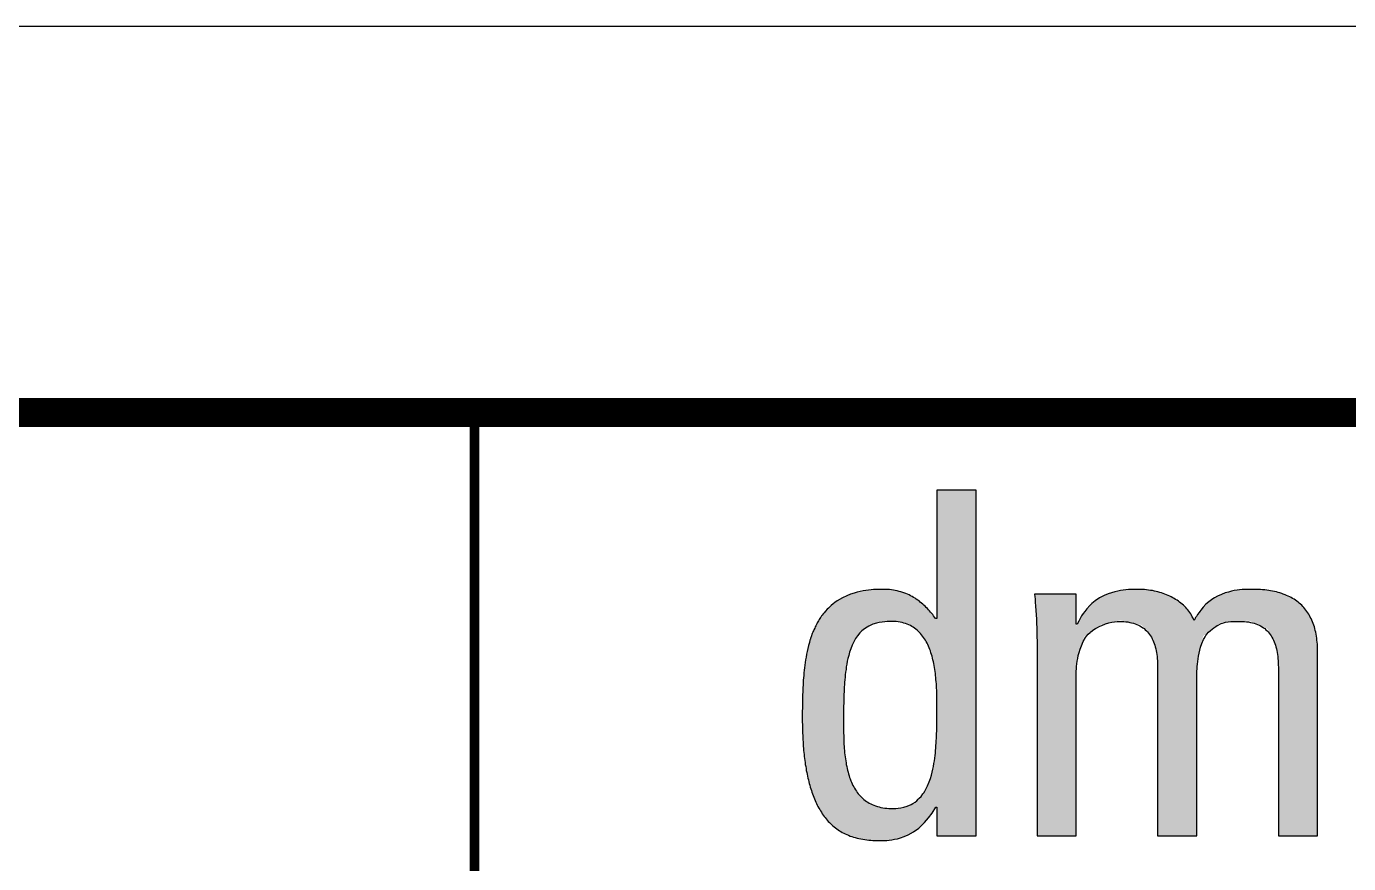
# Model space of a CAD drawing. Header units: millimetres. Extents: x 2538 to 3379, y -887 to -293.
# Drawn here: x 3265.5 to 3334, y -336.1 to -292.7 of the extents above; entities that cross this region are included whole.
import ezdxf

# ---------------------------------------------------------------- set-up
doc = ezdxf.new("R2010")
doc.units = ezdxf.units.MM
doc.header["$LTSCALE"] = 40
doc.header["$MEASUREMENT"] = 0
doc.layers.get('0').update_dxf_attribs({"linetype": 'CONTINUOUS'})
doc.layers.add('001dmp-FORM', color=7, linetype='CONTINUOUS')

# ---------------------------------------------------------------- blocks, each defined once
blk = doc.blocks.new('FORM_ELEC_SUKWOO$0$')
at = {"layer": '001dmp-FORM'}
h = blk.add_hatch(color=30, dxfattribs=at)
h.paths.add_polyline_path([(149414, 109608), (149023, 109608), (149023, 108330), (149010, 108330), (149009, 108330), (149000, 108343), (148990, 108356), (148981, 108369), (148971, 108381), (148960, 108394), (148950, 108406), (148939, 108418), (148928, 108430), (148917, 108441), (148906, 108453), (148894, 108464), (148882, 108474), (148870, 108485), (148858, 108495), (148845, 108505), (148832, 108514), (148818, 108524), (148805, 108533), (148791, 108541), (148776, 108549), (148761, 108557), (148746, 108565), (148731, 108572), (148715, 108579), (148664, 108596), (148646, 108601), (148628, 108605), (148609, 108609), (148590, 108613), (148570, 108616), (148550, 108618), (148529, 108620), (148507, 108621), (148485, 108621), (148463, 108621), (148439, 108621), (148416, 108620), (148392, 108618), (148367, 108616), (148341, 108613), (148315, 108610), (148288, 108605), (148260, 108599), (148230, 108592), (148198, 108583), (148164, 108572), (148127, 108558), (148084, 108537), (148029, 108505), (148008, 108490), (147989, 108476), (147971, 108461), (147959, 108451), (147943, 108435), (147931, 108423), (147913, 108404), (147900, 108388), (147891, 108377), (147880, 108363), (147875, 108356), (147868, 108345), (147865, 108342), (147864, 108339), (147851, 108321), (147843, 108308), (147836, 108296), (147831, 108286), (147829, 108282), (147828, 108281), (147826, 108277), (147816, 108258), (147811, 108248), (147806, 108236), (147798, 108219), (147793, 108208), (147789, 108199), (147788, 108196), (147782, 108181), (147779, 108172), (147777, 108168), (147774, 108158), (147770, 108149), (147768, 108142), (147765, 108133), (147764, 108129), (147763, 108125), (147761, 108121), (147759, 108114), (147753, 108093), (147744, 108061), (147737, 108031), (147730, 108002), (147725, 107974), (147720, 107946), (147715, 107919), (147711, 107892), (147707, 107866), (147704, 107840), (147701, 107815), (147699, 107789), (147697, 107764), (147695, 107740), (147693, 107715), (147691, 107691), (147690, 107667), (147689, 107643), (147688, 107620), (147687, 107596), (147686, 107573), (147685, 107549), (147685, 107526), (147684, 107503), (147684, 107480), (147684, 107457), (147684, 107434), (147683, 107411), (147683, 107389), (147683, 107366), (147683, 107343), (147683, 107320), (147683, 107298), (147684, 107275), (147684, 107253), (147684, 107231), (147685, 107209), (147686, 107187), (147687, 107165), (147688, 107144), (147689, 107122), (147690, 107101), (147691, 107079), (147693, 107058), (147695, 107037), (147696, 107016), (147698, 106996), (147701, 106975), (147703, 106955), (147705, 106935), (147708, 106915), (147711, 106895), (147713, 106875), (147717, 106855), (147720, 106836), (147723, 106817), (147727, 106797), (147731, 106779), (147734, 106760), (147739, 106741), (147743, 106723), (147747, 106705), (147752, 106687), (147757, 106669), (147762, 106651), (147767, 106634), (147773, 106617), (147778, 106600), (147784, 106583), (147790, 106566), (147797, 106550), (147803, 106534), (147810, 106518), (147817, 106502), (147824, 106487), (147832, 106472), (147839, 106457), (147847, 106442), (147856, 106428), (147864, 106414), (147873, 106400), (147882, 106386), (147891, 106373), (147901, 106359), (147911, 106347), (147921, 106334), (147931, 106322), (147942, 106310), (147953, 106298), (147964, 106287), (147976, 106276), (147988, 106265), (148000, 106255), (148013, 106245), (148026, 106235), (148039, 106226), (148053, 106217), (148067, 106208), (148081, 106200), (148096, 106192), (148111, 106185), (148127, 106178), (148143, 106171), (148159, 106164), (148176, 106158), (148193, 106153), (148210, 106148), (148228, 106143), (148247, 106139), (148265, 106135), (148284, 106131), (148304, 106128), (148324, 106126), (148344, 106123), (148365, 106121), (148386, 106120), (148408, 106119), (148430, 106118), (148452, 106118), (148475, 106118), (148498, 106119), (148523, 106120), (148548, 106123), (148574, 106126), (148601, 106131), (148630, 106137), (148662, 106146), (148697, 106158), (148737, 106176), (148789, 106205), (148842, 106243), (148900, 106298), (148941, 106346), (148975, 106391), (149014, 106452), (149023, 106452), (149023, 106166), (149414, 106166)])
h.paths.add_polyline_path([(149019, 107659), (149020, 107637), (149021, 107616), (149022, 107594), (149022, 107572), (149023, 107549), (149023, 107527), (149023, 107505), (149023, 107482), (149023, 107459), (149023, 107437), (149023, 107414), (149023, 107391), (149023, 107369), (149023, 107346), (149023, 107323), (149023, 107300), (149022, 107277), (149022, 107254), (149021, 107231), (149021, 107208), (149020, 107184), (149019, 107161), (149018, 107137), (149017, 107113), (149016, 107089), (149014, 107065), (149012, 107040), (149010, 107016), (149008, 106990), (149005, 106965), (149002, 106939), (148998, 106913), (148994, 106886), (148989, 106858), (148983, 106830), (148976, 106801), (148968, 106770), (148959, 106738), (148947, 106703), (148930, 106664), (148906, 106616), (148895, 106599), (148884, 106583), (148865, 106558), (148848, 106540), (148838, 106530), (148822, 106516), (148805, 106502), (148783, 106488), (148768, 106479), (148727, 106461), (148694, 106450), (148665, 106444), (148639, 106440), (148614, 106438), (148590, 106437), (148568, 106438), (148546, 106438), (148525, 106440), (148505, 106442), (148485, 106445), (148466, 106449), (148448, 106453), (148430, 106458), (148413, 106464), (148396, 106470), (148380, 106477), (148365, 106484), (148350, 106492), (148336, 106500), (148322, 106509), (148309, 106519), (148296, 106528), (148284, 106539), (148272, 106550), (148261, 106561), (148250, 106573), (148240, 106585), (148230, 106598), (148221, 106611), (148212, 106625), (148203, 106639), (148195, 106654), (148187, 106668), (148180, 106684), (148173, 106699), (148166, 106715), (148160, 106732), (148154, 106748), (148148, 106765), (148143, 106783), (148138, 106801), (148133, 106819), (148129, 106837), (148125, 106856), (148121, 106875), (148118, 106894), (148115, 106913), (148112, 106933), (148109, 106953), (148107, 106973), (148104, 106994), (148103, 107015), (148101, 107036), (148099, 107057), (148098, 107078), (148097, 107100), (148096, 107121), (148095, 107143), (148095, 107165), (148094, 107188), (148094, 107210), (148094, 107232), (148094, 107255), (148093, 107277), (148093, 107300), (148093, 107323), (148093, 107345), (148094, 107368), (148094, 107391), (148094, 107414), (148094, 107437), (148094, 107460), (148095, 107483), (148095, 107506), (148096, 107529), (148097, 107553), (148098, 107576), (148099, 107600), (148100, 107624), (148101, 107648), (148103, 107672), (148104, 107696), (148106, 107721), (148109, 107746), (148111, 107771), (148114, 107797), (148118, 107823), (148121, 107849), (148126, 107877), (148131, 107904), (148137, 107933), (148145, 107963), (148153, 107995), (148165, 108029), (148179, 108066), (148201, 108110), (148205, 108117), (148214, 108132), (148231, 108157), (148257, 108188), (148277, 108208), (148303, 108228), (148328, 108245), (148346, 108255), (148386, 108273), (148420, 108284), (148449, 108291), (148477, 108295), (148503, 108298), (148527, 108300), (148551, 108301), (148574, 108302), (148596, 108301), (148617, 108300), (148637, 108297), (148657, 108294), (148676, 108290), (148694, 108285), (148711, 108280), (148727, 108274), (148743, 108267), (148759, 108260), (148773, 108252), (148787, 108243), (148801, 108234), (148814, 108224), (148826, 108214), (148838, 108204), (148850, 108192), (148861, 108181), (148871, 108168), (148881, 108156), (148891, 108143), (148900, 108129), (148908, 108115), (148917, 108101), (148925, 108086), (148932, 108071), (148939, 108055), (148946, 108039), (148952, 108023), (148959, 108007), (148964, 107990), (148970, 107972), (148975, 107955), (148980, 107937), (148984, 107919), (148988, 107900), (148992, 107882), (148996, 107863), (148999, 107843), (149002, 107824), (149005, 107804), (149008, 107784), (149010, 107764), (149012, 107743), (149014, 107722), (149016, 107701), (149018, 107680)], flags=16)
blk.add_hatch(color=253, dxfattribs=at).paths.add_polyline_path([(152423, 106166), (152814, 106166), (152814, 108009), (152814, 108032), (152813, 108053), (152811, 108075), (152810, 108096), (152807, 108116), (152805, 108136), (152802, 108156), (152798, 108175), (152795, 108194), (152790, 108212), (152786, 108230), (152781, 108248), (152775, 108265), (152769, 108282), (152763, 108298), (152756, 108314), (152749, 108329), (152741, 108344), (152733, 108359), (152725, 108373), (152716, 108387), (152707, 108401), (152697, 108414), (152687, 108426), (152677, 108439), (152666, 108451), (152655, 108462), (152643, 108473), (152631, 108484), (152619, 108494), (152606, 108504), (152593, 108513), (152579, 108522), (152565, 108531), (152551, 108539), (152536, 108547), (152520, 108554), (152505, 108561), (152489, 108568), (152472, 108574), (152456, 108580), (152438, 108586), (152421, 108591), (152403, 108595), (152384, 108599), (152366, 108603), (152346, 108607), (152327, 108610), (152307, 108613), (152287, 108615), (152266, 108617), (152245, 108618), (152223, 108620), (152201, 108621), (152179, 108621), (152157, 108621), (152134, 108621), (152111, 108620), (152087, 108619), (152062, 108618), (152037, 108615), (152011, 108612), (151984, 108608), (151956, 108602), (151926, 108594), (151894, 108585), (151858, 108571), (151816, 108552), (151786, 108535), (151760, 108519), (151758, 108517), (151731, 108497), (151702, 108472), (151673, 108442), (151651, 108415), (151640, 108401), (151633, 108392), (151618, 108371), (151607, 108352), (151599, 108340), (151596, 108334), (151594, 108331), (151584, 108311), (151581, 108317), (151574, 108333), (151566, 108348), (151558, 108363), (151550, 108377), (151541, 108390), (151531, 108403), (151521, 108416), (151511, 108428), (151500, 108440), (151489, 108452), (151477, 108463), (151465, 108474), (151453, 108484), (151440, 108494), (151427, 108503), (151414, 108513), (151400, 108521), (151386, 108530), (151371, 108538), (151356, 108546), (151341, 108553), (151325, 108560), (151309, 108567), (151293, 108573), (151276, 108579), (151259, 108585), (151242, 108590), (151224, 108595), (151206, 108600), (151188, 108604), (151169, 108608), (151149, 108611), (151130, 108614), (151109, 108616), (151089, 108618), (151068, 108620), (151046, 108621), (151024, 108621), (151001, 108621), (150978, 108620), (150954, 108619), (150929, 108618), (150904, 108615), (150879, 108612), (150852, 108608), (150824, 108603), (150795, 108596), (150763, 108587), (150729, 108576), (150690, 108560), (150643, 108535), (150598, 108505), (150567, 108480), (150545, 108459), (150515, 108427), (150495, 108402), (150480, 108381), (150464, 108356), (150436, 108305), (150411, 108253), (150411, 108573), (149996, 108573), (150012, 108362), (150020, 108163), (150020, 108048), (150020, 107935), (150020, 107912), (150020, 107799), (150020, 107776), (150020, 107753), (150020, 107731), (150020, 107708), (150020, 107685), (150020, 107663), (150020, 107549), (150020, 107527), (150020, 107504), (150020, 107481), (150020, 107459), (150020, 107436), (150020, 107413), (150020, 106166), (150411, 106166), (150411, 107899), (150487, 108148), (150648, 108266), (150848, 108313), (151061, 108266), (151176, 108131), (151219, 107960), (151221, 107842), (151221, 106166), (151612, 106166), (151612, 107737), (151612, 107759), (151612, 107894), (151673, 108154), (151853, 108295), (152131, 108309), (152314, 108227), (152402, 108066), (152423, 107904)])
at = {"layer": '001dmp-FORM', "color": 30}
for points in [[(161727, 114228), (0, 114228), (0, 0), (161727, 0)], [(148789, 106205), (148842, 106243), (148900, 106298), (148941, 106346), (148975, 106391), (149014, 106452), (149023, 106452), (149023, 106166), (149414, 106166), (149414, 109608), (149023, 109608), (149023, 108330), (149010, 108330), (149009, 108330), (149000, 108343), (148990, 108356), (148981, 108369), (148971, 108381), (148960, 108394), (148950, 108406), (148939, 108418), (148928, 108430), (148917, 108441), (148906, 108453), (148894, 108464), (148882, 108474), (148870, 108485), (148858, 108495), (148845, 108505), (148832, 108514), (148818, 108524), (148805, 108533), (148791, 108541), (148776, 108549), (148761, 108557), (148746, 108565), (148731, 108572), (148715, 108579), (148664, 108596), (148646, 108601), (148628, 108605), (148609, 108609), (148590, 108613), (148570, 108616), (148550, 108618), (148529, 108620), (148507, 108621), (148485, 108621), (148463, 108621), (148439, 108621), (148416, 108620), (148392, 108618), (148367, 108616), (148341, 108613), (148315, 108610), (148288, 108605), (148260, 108599), (148230, 108592), (148198, 108583), (148164, 108572), (148127, 108558), (148084, 108537), (148029, 108505), (148008, 108490), (147989, 108476), (147971, 108461), (147959, 108451), (147943, 108435), (147931, 108423), (147913, 108404), (147900, 108388), (147891, 108377), (147880, 108363), (147875, 108356), (147868, 108345), (147865, 108342), (147864, 108339), (147851, 108321), (147843, 108308), (147836, 108296), (147831, 108286), (147829, 108282), (147828, 108281), (147826, 108277), (147816, 108258), (147811, 108248), (147806, 108236), (147798, 108219), (147793, 108208), (147789, 108199), (147788, 108196), (147782, 108181), (147779, 108172), (147777, 108168), (147775, 108162), (147774, 108159), (147770, 108149), (147768, 108142), (147765, 108133), (147764, 108129), (147763, 108125), (147761, 108121), (147759, 108114), (147753, 108093), (147744, 108061), (147737, 108031), (147730, 108002), (147725, 107974), (147720, 107946), (147715, 107919), (147711, 107892), (147707, 107866), (147704, 107840), (147701, 107815), (147699, 107789), (147697, 107764), (147695, 107740), (147693, 107715), (147691, 107691), (147690, 107667), (147689, 107643), (147688, 107620), (147687, 107596), (147686, 107573), (147685, 107549), (147685, 107526), (147684, 107503), (147684, 107480), (147684, 107457), (147684, 107434), (147683, 107411), (147683, 107389), (147683, 107366), (147683, 107343), (147683, 107320), (147683, 107298), (147684, 107275), (147684, 107253), (147684, 107231), (147685, 107209), (147686, 107187), (147687, 107165), (147688, 107144), (147689, 107122), (147690, 107101), (147691, 107079), (147693, 107058), (147695, 107037), (147696, 107016), (147698, 106996), (147701, 106975), (147703, 106955), (147705, 106935), (147708, 106915), (147711, 106895), (147713, 106875), (147717, 106855), (147720, 106836), (147723, 106817), (147727, 106797), (147731, 106779), (147734, 106760), (147739, 106741), (147743, 106723), (147747, 106705), (147752, 106687), (147757, 106669), (147762, 106651), (147767, 106634), (147773, 106617), (147778, 106600), (147784, 106583), (147790, 106566), (147797, 106550), (147803, 106534), (147810, 106518), (147817, 106502), (147824, 106487), (147832, 106472), (147839, 106457), (147847, 106442), (147856, 106428), (147864, 106414), (147873, 106400), (147882, 106386), (147891, 106373), (147901, 106359), (147911, 106347), (147921, 106334), (147931, 106322), (147942, 106310), (147953, 106298), (147964, 106287), (147976, 106276), (147988, 106265), (148000, 106255), (148013, 106245), (148026, 106235), (148039, 106226), (148053, 106217), (148067, 106208), (148081, 106200), (148096, 106192), (148111, 106185), (148127, 106178), (148143, 106171), (148159, 106164), (148176, 106158), (148193, 106153), (148210, 106148), (148228, 106143), (148247, 106139), (148265, 106135), (148284, 106131), (148304, 106128), (148324, 106126), (148344, 106123), (148365, 106121), (148386, 106120), (148408, 106119), (148430, 106118), (148452, 106118), (148475, 106118), (148498, 106119), (148523, 106120), (148548, 106123), (148574, 106126), (148601, 106131), (148630, 106137), (148662, 106146), (148697, 106158), (148737, 106176)]]:
    blk.add_lwpolyline(points, close=True, dxfattribs=at)
at = {"layer": '001dmp-FORM', "const_width": 288}
blk.add_lwpolyline([(5769, 3846), (5769, 110382), (157881, 110382), (157881, 3846)], close=True, dxfattribs=at)
at = {"layer": '001dmp-FORM', "const_width": 96.2}
blk.add_lwpolyline([(144420, 3846), (144420, 110382)], dxfattribs=at)
at = {"layer": '001dmp-FORM', "color": 253}
blk.add_lwpolyline([(149996, 108573), (149998, 108547), (150000, 108527), (150001, 108506), (150003, 108484), (150005, 108463), (150006, 108442), (150008, 108421), (150009, 108400), (150010, 108378), (150011, 108357), (150013, 108335), (150014, 108314), (150015, 108292), (150016, 108270), (150017, 108249), (150017, 108227), (150018, 108205), (150019, 108183), (150019, 108161), (150019, 108138), (150020, 108116), (150020, 108093), (150020, 108073), (150020, 108048), (150020, 108025), (150020, 108003), (150020, 107980), (150020, 107957), (150020, 107935), (150020, 107912), (150020, 107889), (150020, 107867), (150020, 107844), (150020, 107821), (150020, 107799), (150020, 107776), (150020, 107753), (150020, 107731), (150020, 107708), (150020, 107685), (150020, 107663), (150020, 107640), (150020, 107617), (150020, 107595), (150020, 107572), (150020, 107549), (150020, 107527), (150020, 107504), (150020, 107481), (150020, 107459), (150020, 107436), (150020, 107413), (150020, 106166), (150411, 106166), (150411, 107714), (150411, 107736), (150411, 107759), (150411, 107787), (150411, 107805), (150412, 107828), (150414, 107853), (150417, 107878), (150420, 107905), (150425, 107932), (150431, 107961), (150439, 107991), (150449, 108024), (150462, 108060), (150480, 108100), (150501, 108140), (150513, 108155), (150529, 108174), (150548, 108192), (150555, 108198), (150587, 108221), (150601, 108230), (150614, 108237), (150621, 108241), (150644, 108253), (150665, 108262), (150701, 108276), (150734, 108286), (150764, 108293), (150791, 108298), (150817, 108301), (150840, 108302), (150862, 108301), (150884, 108300), (150905, 108298), (150925, 108296), (150944, 108292), (150962, 108288), (150980, 108283), (150997, 108278), (151014, 108271), (151029, 108264), (151044, 108257), (151059, 108248), (151072, 108239), (151085, 108230), (151098, 108219), (151109, 108208), (151120, 108197), (151131, 108184), (151140, 108171), (151150, 108158), (151158, 108144), (151166, 108129), (151173, 108114), (151180, 108098), (151186, 108082), (151192, 108065), (151197, 108047), (151202, 108029), (151206, 108010), (151210, 107991), (151213, 107972), (151215, 107952), (151217, 107931), (151219, 107910), (151220, 107889), (151221, 107867), (151221, 107844), (151221, 107822), (151221, 107799), (151221, 106166), (151612, 106166), (151612, 107737), (151612, 107759), (151612, 107782), (151612, 107805), (151613, 107828), (151615, 107853), (151617, 107877), (151620, 107903), (151623, 107929), (151628, 107956), (151633, 107984), (151640, 108014), (151649, 108046), (151661, 108080), (151678, 108120), (151685, 108133), (151693, 108147), (151701, 108161), (151711, 108175), (151727, 108193), (151746, 108211), (151779, 108237), (151799, 108251), (151815, 108261), (151822, 108265), (151845, 108277), (151861, 108283), (151866, 108285), (151897, 108293), (151924, 108297), (151949, 108300), (151972, 108301), (151996, 108301), (152018, 108302), (152041, 108302), (152063, 108301), (152085, 108300), (152106, 108298), (152126, 108296), (152145, 108292), (152164, 108288), (152181, 108283), (152198, 108278), (152215, 108271), (152231, 108264), (152246, 108257), (152260, 108248), (152274, 108239), (152287, 108230), (152299, 108219), (152311, 108208), (152322, 108197), (152332, 108184), (152342, 108172), (152351, 108158), (152359, 108144), (152367, 108129), (152375, 108114), (152382, 108098), (152388, 108082), (152394, 108065), (152399, 108047), (152403, 108029), (152407, 108011), (152411, 107992), (152414, 107972), (152417, 107952), (152419, 107931), (152420, 107910), (152422, 107889), (152422, 107867), (152423, 107845), (152423, 106166), (152814, 106166), (152814, 108009), (152814, 108032), (152813, 108053), (152811, 108075), (152810, 108096), (152807, 108116), (152805, 108136), (152802, 108156), (152798, 108175), (152795, 108194), (152790, 108212), (152786, 108230), (152781, 108248), (152775, 108265), (152769, 108282), (152763, 108298), (152756, 108314), (152749, 108329), (152741, 108344), (152733, 108359), (152725, 108373), (152716, 108387), (152707, 108401), (152697, 108414), (152687, 108426), (152677, 108439), (152666, 108451), (152655, 108462), (152643, 108473), (152631, 108484), (152619, 108494), (152606, 108504), (152593, 108513), (152579, 108522), (152565, 108531), (152551, 108539), (152536, 108547), (152520, 108554), (152505, 108561), (152489, 108568), (152472, 108574), (152456, 108580), (152438, 108586), (152421, 108591), (152403, 108595), (152384, 108599), (152366, 108603), (152346, 108607), (152327, 108610), (152307, 108613), (152287, 108615), (152266, 108617), (152245, 108618), (152223, 108620), (152201, 108621), (152179, 108621), (152157, 108621), (152134, 108621), (152111, 108620), (152087, 108619), (152062, 108618), (152037, 108615), (152011, 108612), (151984, 108608), (151956, 108602), (151926, 108594), (151894, 108585), (151858, 108571), (151816, 108552), (151786, 108535), (151760, 108519), (151758, 108517), (151731, 108497), (151702, 108472), (151673, 108442), (151651, 108415), (151640, 108401), (151633, 108392), (151618, 108371), (151607, 108352), (151599, 108340), (151596, 108334), (151594, 108331), (151584, 108311), (151581, 108317), (151574, 108333), (151566, 108348), (151558, 108363), (151550, 108377), (151541, 108390), (151531, 108403), (151521, 108416), (151511, 108428), (151500, 108440), (151489, 108452), (151477, 108463), (151465, 108474), (151453, 108484), (151440, 108494), (151427, 108503), (151414, 108513), (151400, 108521), (151386, 108530), (151371, 108538), (151356, 108546), (151341, 108553), (151325, 108560), (151309, 108567), (151293, 108573), (151276, 108579), (151259, 108585), (151242, 108590), (151224, 108595), (151206, 108600), (151188, 108604), (151169, 108608), (151149, 108611), (151130, 108614), (151109, 108616), (151089, 108618), (151068, 108620), (151046, 108621), (151024, 108621), (151001, 108621), (150978, 108620), (150954, 108619), (150929, 108618), (150904, 108615), (150879, 108612), (150852, 108608), (150824, 108603), (150795, 108596), (150763, 108587), (150729, 108576), (150690, 108560), (150643, 108535), (150598, 108505), (150567, 108480), (150545, 108459), (150515, 108427), (150495, 108402), (150480, 108381), (150464, 108356), (150436, 108305), (150420, 108273), (150411, 108273), (150411, 108573), (149996, 108573)], dxfattribs=at)
at = {"layer": '001dmp-FORM', "color": 30}
blk.add_lwpolyline([(148551, 108301), (148527, 108300), (148503, 108298), (148477, 108295), (148449, 108291), (148420, 108284), (148386, 108273), (148346, 108255), (148328, 108245), (148303, 108228), (148277, 108208), (148257, 108188), (148231, 108157), (148214, 108132), (148205, 108117), (148201, 108110), (148179, 108066), (148165, 108029), (148153, 107995), (148145, 107963), (148137, 107933), (148131, 107904), (148126, 107877), (148121, 107849), (148118, 107823), (148114, 107797), (148111, 107771), (148109, 107746), (148106, 107721), (148104, 107696), (148103, 107672), (148101, 107648), (148100, 107624), (148099, 107600), (148098, 107576), (148097, 107553), (148096, 107529), (148095, 107506), (148095, 107483), (148094, 107460), (148094, 107437), (148094, 107414), (148094, 107391), (148094, 107368), (148093, 107345), (148093, 107323), (148093, 107300), (148093, 107277), (148094, 107255), (148094, 107232), (148094, 107210), (148094, 107188), (148095, 107165), (148095, 107143), (148096, 107121), (148097, 107100), (148098, 107078), (148099, 107057), (148101, 107036), (148103, 107015), (148104, 106994), (148107, 106973), (148109, 106953), (148112, 106933), (148115, 106913), (148118, 106894), (148118, 106894), (148121, 106875), (148125, 106856), (148129, 106837), (148133, 106819), (148138, 106801), (148143, 106783), (148148, 106765), (148154, 106748), (148160, 106732), (148166, 106715), (148173, 106699), (148180, 106684), (148187, 106668), (148195, 106654), (148203, 106639), (148212, 106625), (148221, 106611), (148230, 106598), (148240, 106585), (148250, 106573), (148261, 106561), (148272, 106550), (148284, 106539), (148296, 106528), (148309, 106519), (148322, 106509), (148336, 106500), (148350, 106492), (148365, 106484), (148380, 106477), (148396, 106470), (148413, 106464), (148430, 106458), (148448, 106453), (148466, 106449), (148485, 106445), (148505, 106442), (148525, 106440), (148546, 106438), (148568, 106438), (148590, 106437), (148614, 106438), (148639, 106440), (148665, 106444), (148694, 106450), (148727, 106461), (148768, 106479), (148783, 106488), (148805, 106502), (148822, 106516), (148838, 106530), (148848, 106540), (148865, 106558), (148884, 106583), (148895, 106599), (148904, 106614), (148906, 106617), (148930, 106664), (148947, 106703), (148959, 106738), (148968, 106770), (148976, 106801), (148983, 106830), (148989, 106858), (148994, 106886), (148998, 106913), (149002, 106939), (149005, 106965), (149008, 106990), (149010, 107016), (149012, 107040), (149014, 107065), (149016, 107089), (149017, 107113), (149018, 107137), (149019, 107161), (149020, 107184), (149021, 107208), (149021, 107231), (149022, 107254), (149022, 107277), (149023, 107300), (149023, 107323), (149023, 107346), (149023, 107369), (149023, 107391), (149023, 107414), (149023, 107437), (149023, 107459), (149023, 107482), (149023, 107505), (149023, 107527), (149023, 107549), (149022, 107572), (149022, 107594), (149021, 107616), (149020, 107637), (149019, 107659), (149018, 107680), (149016, 107701), (149014, 107722), (149012, 107743), (149010, 107764), (149008, 107784), (149005, 107804), (149002, 107824), (148999, 107843), (148996, 107863), (148992, 107882), (148988, 107900), (148984, 107919), (148980, 107937), (148975, 107955), (148970, 107972), (148964, 107990), (148959, 108007), (148952, 108023), (148946, 108039), (148939, 108055), (148932, 108071), (148925, 108086), (148917, 108101), (148908, 108115), (148900, 108129), (148891, 108143), (148881, 108156), (148871, 108168), (148861, 108181), (148850, 108192), (148838, 108204), (148826, 108214), (148814, 108224), (148801, 108234), (148787, 108243), (148773, 108252), (148759, 108260), (148743, 108267), (148727, 108274), (148711, 108280), (148694, 108285), (148676, 108290), (148657, 108294), (148637, 108297), (148617, 108300), (148596, 108301), (148574, 108302), (148551, 108301)], dxfattribs=at)
blk = doc.blocks.new('FORM_ELEC_SUKWOO')
at = {"layer": '001dmp-FORM'}
blk.add_blockref('FORM_ELEC_SUKWOO$0$', (12, -1), dxfattribs=at)

msp = doc.modelspace()

# ---------------------------------------------------------------- block references
at = {"color": 4, "xscale": 0.005200107262485331, "yscale": 0.005200107262485331, "zscale": 0.005200107262485331}
msp.add_blockref('FORM_ELEC_SUKWOO', (2537.653, -886.684), dxfattribs=at)

doc.saveas('drawing.dxf')
